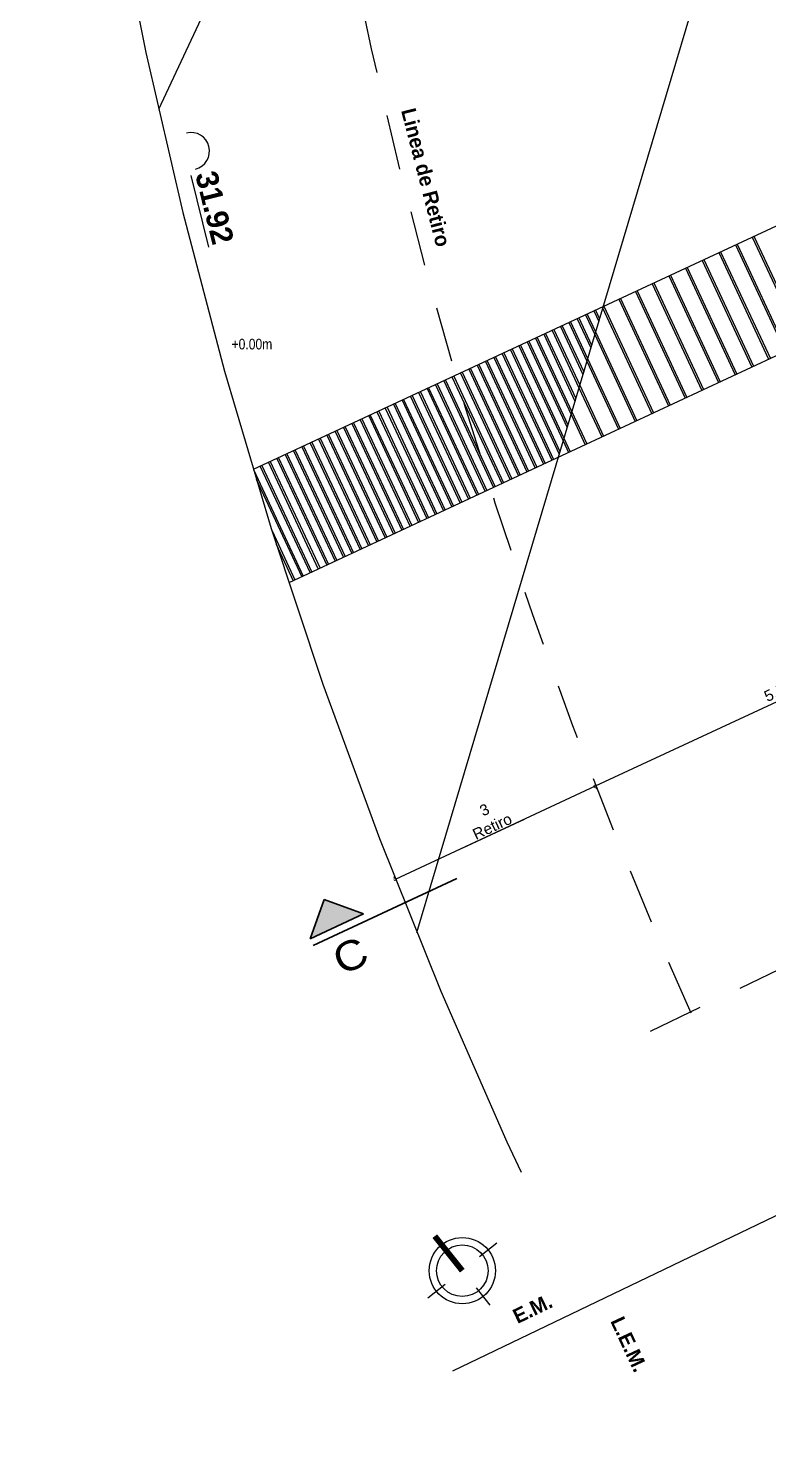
# Model space of a CAD drawing. Header units: millimetres. Extents: x 110427 to 125914, y 76277 to 76441.
# Drawn here: x 114081.93 to 114091.99, y 76364.63 to 76383.8 of the extents above; entities that cross this region are included whole.
import ezdxf

# ---------------------------------------------------------------- set-up
doc = ezdxf.new("R2010")
doc.units = ezdxf.units.MM
doc.linetypes.add('CENTER', pattern=[50.8, 31.75, -6.35, 6.35, -6.35])
doc.linetypes.add('JIS_02_0.7', pattern=[1.35, 0.75, -0.6])
for name, color, linetype, lineweight in [('0.15', 6, 'Continuous', 15), ('08_CIVIL VISTAS FINO', 251, 'Continuous', 5), ('09_CIVIL PROYECCIONES', 230, 'JIS_02_0.7', 5), ('10_CIVIL EJES', 230, 'CENTER', 15), ('12_TEXTOS', 4, 'Continuous', 40), ('13_COTAS', 8, 'Continuous', 9), ('FORMATO', 8, 'Continuous', 20)]:
    doc.layers.add(name, color=color, linetype=linetype, lineweight=lineweight)
doc.layers.add('14_TEXTOS', color=4, linetype='Continuous')
doc.styles.add('JDS', font='swissek.ttf', dxfattribs={"width": 1.1})
doc.styles.add('JDS1', font='GOTHICB.TTF')
doc.styles.get("Standard").update_dxf_attribs({"font": 'arial.ttf'})
doc.styles.add('Swis721 BT', font='swiss.ttf')
doc.dimstyles.new('ISO-23', dxfattribs={"dimscale": 0.03, "dimtxt": 5, "dimasz": 2.5, "dimexe": 1.25, "dimexo": 0.625, "dimtad": 1, "dimtxsty": 'Swis721 BT', "dimblk": 'DOTSMALL', "dimcen": 2.5, "dimclrt": 150, "dimadec": 0, "dimazin": 0, "dimtfac": 1, "dimtmove": 0, "dimatfit": 3, "dimfxl": 0, "dimarcsym": 0})

# ---------------------------------------------------------------- blocks, each defined once
blk = doc.blocks.new('_DotSmall')
at = {"color": 0, "linetype": 'ByBlock', "const_width": 0.5}
blk.add_lwpolyline([(-0.0625, 0, 1), (0.0625, 0, 1)], format="xyb", close=True, dxfattribs=at)
blk = doc.blocks.new('*D505')
at = {"layer": '13_COTAS', "color": 0, "lineweight": -2}
for p, q in [((114094.618, 76375.814), (114089.633, 76373.49)), ((114094.631, 76375.786), (114094.602, 76375.848)), ((114089.641, 76373.473), (114089.649, 76373.456))]:
    blk.add_line(p, q, dxfattribs=at)
at = {"layer": 'Defpoints', "color": 0}
for p in [(114094.639, 76375.769), (114089.633, 76373.49), (114089.633, 76373.49)]:
    blk.add_point(p, dxfattribs=at)
at = {"layer": '13_COTAS', "color": 0, "lineweight": -2, "xscale": 0.075, "yscale": 0.075, "zscale": 0.075}
for p, rotation in [((114094.618, 76375.814), 24.99999753929699), ((114089.633, 76373.49), 204.999997539297)]:
    blk.add_blockref('_DotSmall', p, dxfattribs=dict(at, rotation=rotation))
at = {"layer": '13_COTAS', "color": 150, "insert": (114092.079, 76374.751), "char_height": 0.15, "attachment_point": 5, "rotation": 25, "style": 'Swis721 BT'}
blk.add_mtext('5,5', dxfattribs=at)
blk = doc.blocks.new('*D268')
at = {"layer": '13_COTAS', "color": 0, "lineweight": -2}
for p, q in [((114089.633, 76373.49), (114086.917, 76372.223)), ((114089.641, 76373.473), (114089.649, 76373.456)), ((114086.911, 76372.236), (114086.901, 76372.257))]:
    blk.add_line(p, q, dxfattribs=at)
at = {"layer": 'Defpoints', "color": 0}
for p in [(114089.633, 76373.49), (114086.917, 76372.223), (114086.919, 76372.219)]:
    blk.add_point(p, dxfattribs=at)
at = {"layer": '13_COTAS', "color": 0, "lineweight": -2, "xscale": 0.075, "yscale": 0.075, "zscale": 0.075}
for p, rotation in [((114089.633, 76373.49), 24.99999753929699), ((114086.917, 76372.223), 204.999997539297)]:
    blk.add_blockref('_DotSmall', p, dxfattribs=dict(at, rotation=rotation))
at = {"layer": '13_COTAS', "color": 150, "insert": (114088.182, 76373.056), "char_height": 0.15, "attachment_point": 5, "rotation": 25, "style": 'Swis721 BT'}
blk.add_mtext('3\\PRetiro', dxfattribs=at)

msp = doc.modelspace()

# ---------------------------------------------------------------- hatches: boundary and pattern name
at = {"layer": '13_COTAS'}
msp.add_hatch(color=256, dxfattribs=at).paths.add_polyline_path([(114085.76, 76371.416), (114086.485, 76371.754), (114085.953, 76371.948)])
msp.add_hatch(color=256, dxfattribs=at).paths.add_polyline_path([(114085.76, 76371.416), (114086.485, 76371.754), (114085.953, 76371.948)])

# ---------------------------------------------------------------- linework, layer by layer
at = {"layer": '0.15'}
for p, q in [((114091.765, 76386.818), (114087.207, 76371.497)), ((114094.259, 76382.12), (114084.987, 76377.797)), ((114091.767, 76380.958), (114092.443, 76379.508)), ((114091.79, 76380.969), (114092.466, 76379.519)), ((114091.314, 76380.747), (114091.99, 76379.297)), ((114091.336, 76380.758), (114092.013, 76379.307)), ((114091.54, 76380.853), (114092.216, 76379.403)), ((114091.563, 76380.863), (114092.239, 76379.413)), ((114094.935, 76380.67), (114085.47, 76376.257)), ((114090.861, 76380.536), (114091.537, 76379.086)), ((114090.883, 76380.546), (114091.559, 76379.096)), ((114091.087, 76380.641), (114091.763, 76379.191)), ((114091.11, 76380.652), (114091.786, 76379.202)), ((114090.407, 76380.324), (114091.084, 76378.874)), ((114090.43, 76380.335), (114091.106, 76378.885)), ((114090.634, 76380.43), (114091.31, 76378.98)), ((114090.657, 76380.441), (114091.333, 76378.99)), ((114090.181, 76380.219), (114090.857, 76378.769)), ((114090.203, 76380.229), (114090.88, 76378.779)), ((114089.614, 76379.955), (114089.681, 76379.812)), ((114089.637, 76379.965), (114089.692, 76379.848)), ((114089.728, 76380.007), (114090.404, 76378.557)), ((114089.75, 76380.018), (114090.427, 76378.568)), ((114089.954, 76380.113), (114090.63, 76378.663)), ((114089.977, 76380.124), (114090.653, 76378.674)), ((114089.184, 76379.754), (114089.477, 76379.126)), ((114089.275, 76379.796), (114089.52, 76379.27)), ((114089.297, 76379.807), (114089.53, 76379.306)), ((114089.388, 76379.849), (114089.573, 76379.451)), ((114089.41, 76379.859), (114089.584, 76379.487)), ((114089.501, 76379.902), (114089.627, 76379.632)), ((114089.524, 76379.912), (114089.638, 76379.668)), ((114088.821, 76379.585), (114089.305, 76378.548)), ((114088.844, 76379.595), (114089.316, 76378.584)), ((114088.935, 76379.638), (114089.359, 76378.729)), ((114088.957, 76379.648), (114089.369, 76378.765)), ((114089.048, 76379.69), (114089.412, 76378.909)), ((114089.071, 76379.701), (114089.423, 76378.945)), ((114089.161, 76379.743), (114089.466, 76379.09)), ((114089.627, 76379.632), (114090.177, 76378.452)), ((114089.638, 76379.668), (114090.2, 76378.462)), ((114088.368, 76379.373), (114089.044, 76377.923)), ((114088.391, 76379.384), (114089.067, 76377.934)), ((114088.482, 76379.426), (114089.144, 76378.006)), ((114088.504, 76379.437), (114089.154, 76378.042)), ((114088.595, 76379.479), (114089.197, 76378.187)), ((114088.617, 76379.49), (114089.208, 76378.223)), ((114088.708, 76379.532), (114089.251, 76378.368)), ((114088.731, 76379.543), (114089.262, 76378.404)), ((114087.938, 76379.173), (114088.614, 76377.723)), ((114088.028, 76379.215), (114088.705, 76377.765)), ((114088.051, 76379.226), (114088.727, 76377.775)), ((114088.142, 76379.268), (114088.818, 76377.818)), ((114088.164, 76379.278), (114088.84, 76377.828)), ((114088.255, 76379.321), (114088.931, 76377.871)), ((114088.278, 76379.331), (114088.954, 76377.881)), ((114089.52, 76379.27), (114089.951, 76378.346)), ((114089.53, 76379.306), (114089.973, 76378.357)), ((114087.575, 76379.004), (114088.251, 76377.554)), ((114087.598, 76379.014), (114088.274, 76377.564)), ((114087.688, 76379.057), (114088.365, 76377.606)), ((114087.711, 76379.067), (114088.387, 76377.617)), ((114087.802, 76379.109), (114088.478, 76377.659)), ((114087.824, 76379.12), (114088.501, 76377.67)), ((114087.915, 76379.162), (114088.591, 76377.712)), ((114087.122, 76378.792), (114087.798, 76377.342)), ((114087.145, 76378.803), (114087.821, 76377.353)), ((114087.235, 76378.845), (114087.912, 76377.395)), ((114087.258, 76378.856), (114087.934, 76377.406)), ((114087.349, 76378.898), (114088.025, 76377.448)), ((114087.371, 76378.909), (114088.047, 76377.459)), ((114087.462, 76378.951), (114088.138, 76377.501)), ((114087.485, 76378.961), (114088.161, 76377.511)), ((114089.412, 76378.909), (114089.724, 76378.24)), ((114089.423, 76378.945), (114089.747, 76378.251)), ((114086.782, 76378.634), (114087.458, 76377.184)), ((114086.805, 76378.644), (114087.481, 76377.194)), ((114086.895, 76378.687), (114087.572, 76377.237)), ((114086.918, 76378.697), (114087.594, 76377.247)), ((114087.009, 76378.74), (114087.685, 76377.289)), ((114087.031, 76378.75), (114087.708, 76377.3)), ((114086.329, 76378.423), (114087.005, 76376.972)), ((114086.352, 76378.433), (114087.028, 76376.983)), ((114086.442, 76378.475), (114087.119, 76377.025)), ((114086.465, 76378.486), (114087.141, 76377.036)), ((114086.556, 76378.528), (114087.232, 76377.078)), ((114086.578, 76378.539), (114087.254, 76377.089)), ((114086.669, 76378.581), (114087.345, 76377.131)), ((114086.692, 76378.592), (114087.368, 76377.142)), ((114089.305, 76378.548), (114089.498, 76378.135)), ((114089.316, 76378.584), (114089.52, 76378.145)), ((114085.876, 76378.211), (114086.552, 76376.761)), ((114085.899, 76378.222), (114086.575, 76376.772)), ((114085.989, 76378.264), (114086.665, 76376.814)), ((114086.012, 76378.275), (114086.688, 76376.825)), ((114086.102, 76378.317), (114086.779, 76376.867)), ((114086.125, 76378.327), (114086.801, 76376.877)), ((114086.216, 76378.37), (114086.892, 76376.92)), ((114086.238, 76378.38), (114086.915, 76376.93)), ((114089.208, 76378.223), (114089.294, 76378.04)), ((114085.536, 76378.053), (114086.212, 76376.603)), ((114085.559, 76378.063), (114086.235, 76376.613)), ((114085.649, 76378.106), (114086.325, 76376.656)), ((114085.672, 76378.116), (114086.348, 76376.666)), ((114085.763, 76378.158), (114086.439, 76376.708)), ((114085.785, 76378.169), (114086.461, 76376.719)), ((114089.197, 76378.187), (114089.271, 76378.029)), ((114085.083, 76377.841), (114085.759, 76376.391)), ((114085.106, 76377.852), (114085.782, 76376.402)), ((114085.196, 76377.894), (114085.872, 76376.444)), ((114085.219, 76377.905), (114085.895, 76376.455)), ((114085.309, 76377.947), (114085.986, 76376.497)), ((114085.332, 76377.958), (114086.008, 76376.508)), ((114085.423, 76378), (114086.099, 76376.55)), ((114085.445, 76378.011), (114086.122, 76376.56)), ((114084.992, 76377.799), (114085.668, 76376.349)), ((114085.027, 76377.665), (114085.646, 76376.339)), ((114085.243, 76376.965), (114085.555, 76376.296)), ((114085.301, 76376.782), (114085.532, 76376.286))]:
    msp.add_line(p, q, dxfattribs=at)
at = {"layer": '08_CIVIL VISTAS FINO'}
msp.add_line((114086.003, 76387.618), (114083.7, 76382.693), dxfattribs=at)
at = {"layer": '09_CIVIL PROYECCIONES'}
msp.add_line((114090.385, 76370.16), (114113.645, 76381.349), dxfattribs=at)
msp.add_arc((114153.977, 76398.56), 69.046, 183.27359, 204.54921, dxfattribs=at)
at = {"layer": '10_CIVIL EJES'}
msp.add_line((114087.701, 76365.54), (114118.973, 76380.583), dxfattribs=at)
msp.add_arc((114153.977, 76398.56), 72.046, 179.63555, 208.09615, dxfattribs=at)
at = {"layer": '13_COTAS'}
msp.add_line((114088.669, 76373.04), (114087.832, 76372.65), dxfattribs=at)
at = {"layer": '13_COTAS', "lineweight": 30, "ltscale": 0.1}
msp.add_line((114085.802, 76371.326), (114087.753, 76372.235), dxfattribs=at)
msp.add_line((114085.802, 76371.326), (114087.753, 76372.235), dxfattribs=at)
at = {"layer": '13_COTAS', "lineweight": 30}
for p, q in [((114085.953, 76371.948), (114085.76, 76371.416)), ((114085.953, 76371.948), (114085.76, 76371.416)), ((114086.485, 76371.754), (114085.953, 76371.948)), ((114086.485, 76371.754), (114085.953, 76371.948)), ((114086.485, 76371.754), (114085.76, 76371.416)), ((114086.485, 76371.754), (114085.76, 76371.416))]:
    msp.add_line(p, q, dxfattribs=at)
at = {"layer": '13_COTAS', "color": 150, "linetype": 'Continuous'}
msp.add_arc((114084.142, 76382.129), 0.252, 283.8659, 103.8659, dxfattribs=at)
at = {"layer": 'FORMATO'}
for p, q in [((114088.297, 76367.276), (114088.063, 76367.089)), ((114087.594, 76366.715), (114087.359, 76366.528)), ((114088.015, 76366.668), (114088.202, 76366.433))]:
    msp.add_line(p, q, dxfattribs=at)
at = {"layer": 'FORMATO', "color": 4, "const_width": 0.08}
msp.add_lwpolyline([(114087.454, 76367.372), (114087.828, 76366.902)], dxfattribs=at)
at = {"layer": 'FORMATO'}
msp.add_circle((114087.828, 76366.902), 0.45, dxfattribs=at)
at = {"layer": 'FORMATO', "color": 4}
msp.add_circle((114087.828, 76366.902), 0.35, dxfattribs=at)

# ---------------------------------------------------------------- texts
at = {"layer": '12_TEXTOS', "insert": (114084.693, 76379.575), "char_height": 0.14374, "attachment_point": 1}
msp.add_mtext('{\\fTechnic|b0|i0|c2|p2;+0.00m}', dxfattribs=at)
at = {"layer": '12_TEXTOS', "color": 150, "insert": (114088.826, 76366.296), "char_height": 0.2, "width": 0.82275, "attachment_point": 8, "rotation": 25.6896, "style": 'JDS1'}
msp.add_mtext('E.M.', dxfattribs=at)
at = {"layer": '13_COTAS', "color": 150, "attachment_point": 5, "style": 'JDS1'}
for s, insert, char_height, width, rotation in [('\\A1;Linea de Retiro', (114087.332, 76381.77), 0.2, 4.90109, 284.468), ('\\A1;{\\L31.92}', (114084.462, 76381.359), 0.3, 1.57082, 283.8658), ('\\A1;L.E.M.', (114090.093, 76365.902), 0.2, 1.57082, 295.0124)]:
    msp.add_mtext(s, dxfattribs=dict(at, insert=insert, char_height=char_height, width=width, rotation=rotation))
at = {"layer": '14_TEXTOS', "color": 6, "insert": (114086.308, 76371.185), "char_height": 0.4, "width": 0.65219, "attachment_point": 5, "rotation": 25, "style": 'JDS'}
msp.add_mtext('C', dxfattribs=at)

# ---------------------------------------------------------------- dimensions: what is measured, and where the dimension line sits
at = {"layer": '13_COTAS'}
dim = msp.add_linear_dim(base=(114089.633, 76373.49), p1=(114094.639, 76375.769), p2=(114089.633, 76373.49), angle=205, dimstyle='ISO-23', dxfattribs=at)
dim.commit()
dim.dimension.update_dxf_attribs({"geometry": '*D505', "text_midpoint": (114092.079, 76374.751)})
dim = msp.add_linear_dim(base=(114086.917, 76372.223), p1=(114089.633, 76373.49), p2=(114086.919, 76372.219), angle=205, text='<>\\PRetiro', dimstyle='ISO-23', dxfattribs=at)
dim.commit()
dim.dimension.update_dxf_attribs({"geometry": '*D268', "text_midpoint": (114088.275, 76372.856), "dimtype": 160})

doc.saveas('drawing.dxf')
